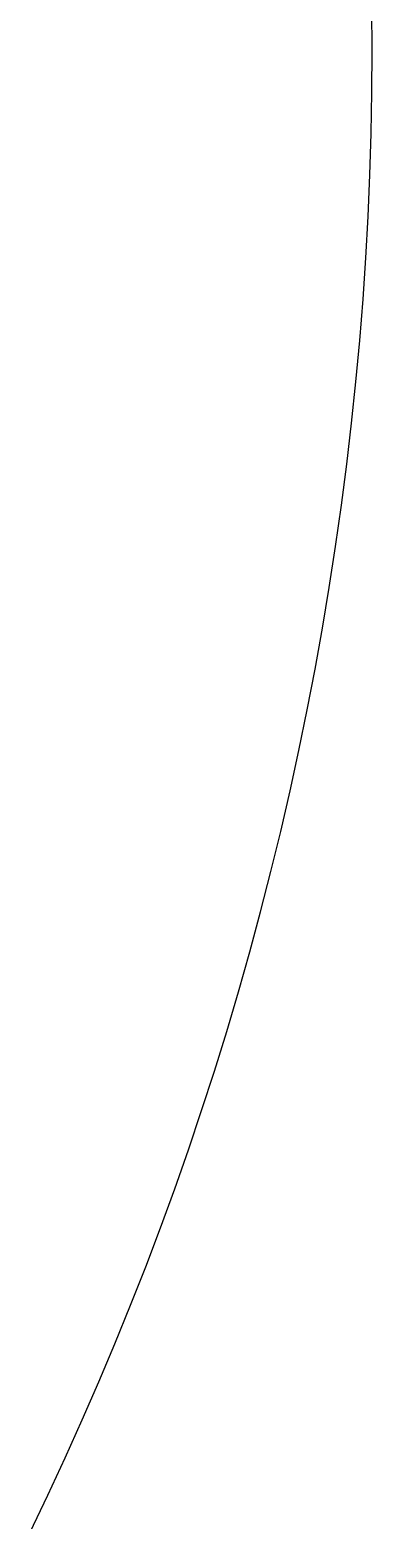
# Model space of a CAD drawing. Extents: x -18 to 83, y -18 to 83.
# Drawn here: x 77.81 to 82.95, y 10.2 to 32.56 of the extents above; entities that cross this region are included whole.
import ezdxf

# ---------------------------------------------------------------- set-up
doc = ezdxf.new("R2010")
doc.units = 0

msp = doc.modelspace()

# ---------------------------------------------------------------- linework, layer by layer
for p, q in [((82.95, 32.25), (82.9462, 32.8722)), ((82.9462, 31.6278), (82.95, 32.25)), ((82.9347, 31.0058), (82.9462, 31.6278)), ((82.9156, 30.3839), (82.9347, 31.0058)), ((82.8889, 29.7623), (82.9156, 30.3839)), ((82.8546, 29.141), (82.8889, 29.7623)), ((82.8126, 28.5203), (82.8546, 29.141)), ((82.763, 27.9001), (82.8126, 28.5203)), ((82.7059, 27.2805), (82.763, 27.9001)), ((82.6411, 26.6617), (82.7059, 27.2805)), ((82.5687, 26.0438), (82.6411, 26.6617)), ((82.4888, 25.4268), (82.5687, 26.0438)), ((82.4012, 24.8108), (82.4888, 25.4268)), ((82.3062, 24.1959), (82.4012, 24.8108)), ((82.2036, 23.5822), (82.3062, 24.1959)), ((82.0934, 22.9699), (82.2036, 23.5822)), ((81.9758, 22.3589), (82.0934, 22.9699)), ((81.8507, 21.7495), (81.9758, 22.3589)), ((81.7181, 21.1416), (81.8507, 21.7495)), ((81.578, 20.5353), (81.7181, 21.1416)), ((81.4306, 19.9309), (81.578, 20.5353)), ((81.2757, 19.3283), (81.4306, 19.9309)), ((81.1134, 18.7277), (81.2757, 19.3283)), ((80.9438, 18.129), (81.1134, 18.7277)), ((80.7669, 17.5326), (80.9438, 18.129)), ((80.5826, 16.9383), (80.7669, 17.5326)), ((80.3911, 16.3463), (80.5826, 16.9383)), ((80.1923, 15.7568), (80.3911, 16.3463)), ((79.9863, 15.1697), (80.1923, 15.7568)), ((79.7731, 14.5852), (79.9863, 15.1697)), ((79.5527, 14.0033), (79.7731, 14.5852)), ((79.3253, 13.4242), (79.5527, 14.0033)), ((79.0907, 12.8479), (79.3253, 13.4242)), ((78.8491, 12.2746), (79.0907, 12.8479)), ((78.6004, 11.7043), (78.8491, 12.2746)), ((78.3448, 11.137), (78.6004, 11.7043)), ((78.0822, 10.573), (78.3448, 11.137)), ((77.8128, 10.0121), (78.0822, 10.573))]:
    msp.add_line(p, q)

doc.saveas('drawing.dxf')
